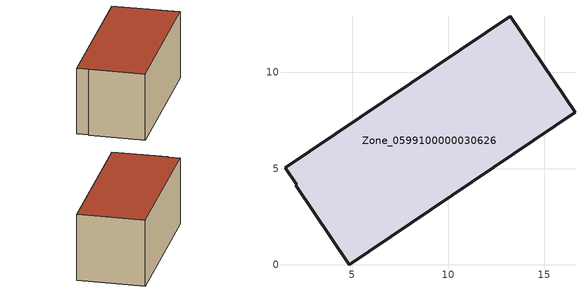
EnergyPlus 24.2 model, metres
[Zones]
Zone_0599100000030626
 floor ground (C_G): 1.5,5.04 13.22,12.91 16.59,7.92 4.84,0 2.06,4.12 2.11,4.16 z0
 wall outside (C_F): 16.59,7.92 13.22,12.91 1.5,5.04 2.11,4.16 2.06,4.12 4.84,0 16.59,7.92 z0:6.12
 roof outside (C_R): 13.22,12.91 1.5,5.04 2.11,4.16 2.06,4.12 4.84,0 16.59,7.92 z6.12
[BUILDING]
Pand.0599100000030626: North Axis=0; Terrain=City; Loads Convergence Tolerance Value=0.04; Temperature Convergence Tolerance Value=0.4; Solar Distribution=FullExterior; Maximum Number of Warmup Days=25; Minimum Number of Warmup Days=1
[Site:Location]
Rotterdam.The.Hague.AP_ZH_NLD Design_Conditions: Latitude=51.96; Longitude=4.45; Time Zone=1; Elevation=-4.5
[SITE:GROUNDTEMPERATURE:BUILDINGSURFACE]
18, 18, 18, 18, 18, 18, 18, 18, 18, 18, 18, 18
[MATERIAL] Thermal Absorptance=0.9; Solar Absorptance=0.7; Visible Absorptance=0.7
Name | Roughness | Thickness | Conductivity | Density | Specific Heat
G.TI.1975-1991 | MediumSmooth | 0.15 | 0.288461 | 540 | 1210
F.TI.1975-1991 | Rough | 0.3 | 0.230769 | 1920 | 840
R.TI.1975-1991 | MediumRough | 0.2 | 0.153846 | 1500 | 1000
[CONSTRUCTION]
C_G: G.TI.1975-1991
C_F: F.TI.1975-1991
C_R: R.TI.1975-1991
[ZONE]
Zone_0599100000030626: Type=1; Multiplier=1; Ceiling Height=Autocalculate; Volume=Autocalculate; Floor Area=autocalculate; Part of Total Floor Area=Yes
[ZONEINFILTRATION:DESIGNFLOWRATE]
Infil_Zone_0599100000030626: Zone or ZoneList or Space or SpaceList=Zone_0599100000030626; Schedule=AlwaysOn; Design Flow Rate Calculation Method=Flow/Area; Flow Rate per Floor Area=0.003; Constant Term Coefficient=1; Temperature Term Coefficient=0; Velocity Term Coefficient=0; Velocity Squared Term Coefficient=0
[HVACTEMPLATE:ZONE:IDEALLOADSAIRSYSTEM]
Zone_0599100000030626: Maximum Heating Supply Air Temperature=50; Minimum Cooling Supply Air Temperature=13; Maximum Heating Supply Air Humidity Ratio=0.0156; Minimum Cooling Supply Air Humidity Ratio=0.0077; Heating Limit=NoLimit; Cooling Limit=NoLimit; Dehumidification Control Type=ConstantSensibleHeatRatio; Cooling Sensible Heat Ratio=0.7; Dehumidification Setpoint=60; Humidification Control Type=None; Humidification Setpoint=30; Outdoor Air Method=None; Outdoor Air Flow Rate per Person=0.00944; Outdoor Air Flow Rate per Zone Floor Area=0; Outdoor Air Flow Rate per Zone=0; Demand Controlled Ventilation Type=None; Outdoor Air Economizer Type=NoEconomizer; Heat Recovery Type=None; Sensible Heat Recovery Effectiveness=0.7; Latent Heat Recovery Effectiveness=0.65
[ZONECONTROL:THERMOSTAT]
ThermostatControl_Zone_0599100000030626: Zone or ZoneList=Zone_0599100000030626; Control Type Schedule=DualSetpointControlType; Control 1=Thermostat_Zone_0599100000030626; Temperature Difference Between Cutout And Setpoint=0
[THERMOSTATSETPOINT:DUALSETPOINT]
Thermostat_Zone_0599100000030626: Heating Setpoint Temperature Schedule=HeatingSetpoint_Zone_0599100000030626; Cooling Setpoint Temperature Schedule=CoolingSetpoint_Zone_0599100000030626
[SCHEDULE:COMPACT]
HeatingSetpoint_Zone_0599100000030626: Through: 12/31, For: AllDays, Until: 24:00, 21
CoolingSetpoint_Zone_0599100000030626: Through: 12/31, For: AllDays, Until: 24:00, 24
DualSetpointControlType: Through: 12/31, For: AllDays, Until: 24:00, 4
AlwaysOn: Through: 12/31, For: AllDays, Until: 24:00, 1
